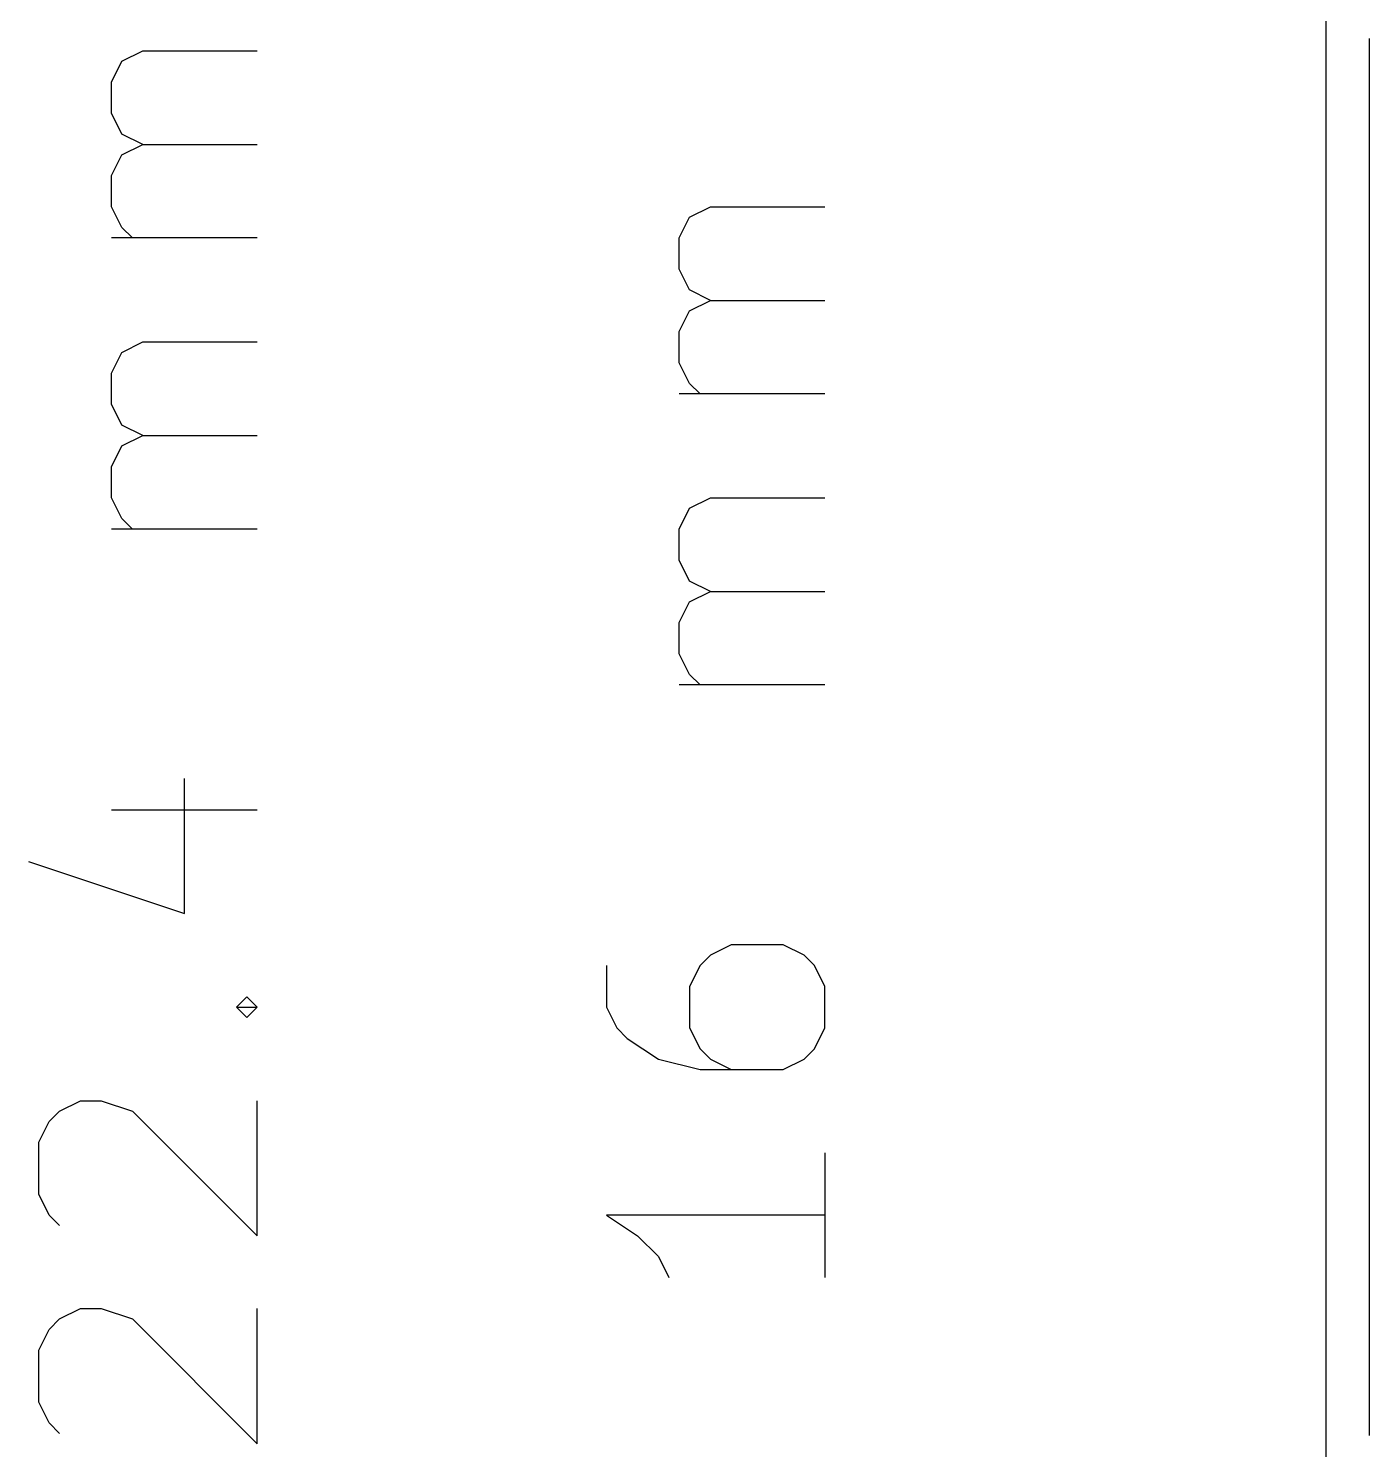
# Model space of a CAD drawing. Extents: x 104.1 to 148.4, y -92 to -61.6.
# Drawn here: x 104.06 to 110.2, y -81.46 to -74.95 of the extents above; entities that cross this region are included whole.
import ezdxf

# ---------------------------------------------------------------- set-up
doc = ezdxf.new("R2010")
doc.units = 0
doc.layers.add('BLACK', color=7, linetype='CONTINUOUS')

msp = doc.modelspace()

# ---------------------------------------------------------------- linework, layer by layer
at = {"layer": 'BLACK', "linetype": 'CONTINUOUS'}
for p, q in [((110, -70.2), (110, -86.2)), ((110.2, -81.4), (110.2, -75)), ((104.485771, -75.104761), (104.581009, -75.057142)), ((104.581009, -75.057142), (105.104819, -75.057142)), ((104.438152, -75.2), (104.485771, -75.104761)), ((104.438152, -75.342857), (104.438152, -75.2)), ((104.485771, -75.438095), (104.438152, -75.342857)), ((104.581009, -75.485714), (104.485771, -75.438095)), ((104.485771, -75.533333), (104.581009, -75.485714)), ((104.581009, -75.485714), (105.104819, -75.485714)), ((104.438152, -75.628571), (104.485771, -75.533333)), ((104.438152, -75.771428), (104.438152, -75.628571)), ((104.485771, -75.866666), (104.438152, -75.771428)), ((107.085771, -75.819046), (107.181009, -75.771427)), ((107.181009, -75.771427), (107.704819, -75.771427)), ((107.038152, -75.914285), (107.085771, -75.819046)), ((105.104819, -75.914285), (104.438152, -75.914285)), ((104.53339, -75.914285), (104.485771, -75.866666)), ((107.038152, -76.057142), (107.038152, -75.914285)), ((107.085771, -76.15238), (107.038152, -76.057142)), ((107.181009, -76.199999), (107.085771, -76.15238)), ((107.085771, -76.247618), (107.181009, -76.199999)), ((107.181009, -76.199999), (107.704819, -76.199999)), ((107.038152, -76.342856), (107.085771, -76.247618)), ((107.038152, -76.485713), (107.038152, -76.342856)), ((104.485771, -76.438094), (104.581009, -76.390475)), ((104.581009, -76.390475), (105.104819, -76.390475)), ((104.438152, -76.533333), (104.485771, -76.438094)), ((107.085771, -76.580951), (107.038152, -76.485713)), ((104.438152, -76.67619), (104.438152, -76.533333)), ((107.704819, -76.62857), (107.038152, -76.62857)), ((107.13339, -76.62857), (107.085771, -76.580951)), ((104.485771, -76.771428), (104.438152, -76.67619)), ((104.581009, -76.819047), (104.485771, -76.771428)), ((104.485771, -76.866666), (104.581009, -76.819047)), ((104.581009, -76.819047), (105.104819, -76.819047)), ((104.438152, -76.961904), (104.485771, -76.866666)), ((104.438152, -77.104761), (104.438152, -76.961904)), ((104.485771, -77.199999), (104.438152, -77.104761)), ((107.085771, -77.152379), (107.181009, -77.10476)), ((107.181009, -77.10476), (107.704819, -77.10476)), ((104.53339, -77.247618), (104.485771, -77.199999)), ((107.038152, -77.247618), (107.085771, -77.152379)), ((105.104819, -77.247618), (104.438152, -77.247618)), ((107.038152, -77.390475), (107.038152, -77.247618)), ((107.085771, -77.485713), (107.038152, -77.390475)), ((107.181009, -77.533332), (107.085771, -77.485713)), ((107.085771, -77.580951), (107.181009, -77.533332)), ((107.181009, -77.533332), (107.704819, -77.533332)), ((107.038152, -77.676189), (107.085771, -77.580951)), ((107.038152, -77.819046), (107.038152, -77.676189)), ((107.085771, -77.914284), (107.038152, -77.819046)), ((107.13339, -77.961903), (107.085771, -77.914284)), ((107.704819, -77.961903), (107.038152, -77.961903)), ((104.771485, -79.009523), (104.771485, -78.390476)), ((104.438152, -78.533333), (105.104819, -78.533333)), ((104.0572, -78.771428), (104.771485, -79.009523)), ((107.276247, -79.15238), (107.181009, -79.199999)), ((107.514342, -79.15238), (107.276247, -79.15238)), ((107.60958, -79.199999), (107.514342, -79.15238)), ((107.181009, -79.199999), (107.13339, -79.247618)), ((107.6572, -79.247618), (107.60958, -79.199999)), ((106.704819, -79.247618), (106.704819, -79.438094)), ((107.13339, -79.247618), (107.085771, -79.342856)), ((107.704819, -79.342856), (107.6572, -79.247618)), ((107.085771, -79.342856), (107.085771, -79.533332)), ((107.704819, -79.533332), (107.704819, -79.342856)), ((105.00958, -79.438094), (105.0572, -79.390475)), ((105.0572, -79.390475), (105.104819, -79.438094)), ((105.0572, -79.485713), (105.00958, -79.438094)), ((105.00958, -79.438094), (105.104819, -79.438094)), ((105.104819, -79.438094), (105.0572, -79.485713)), ((106.704819, -79.438094), (106.752438, -79.533332)), ((106.752438, -79.533332), (106.800057, -79.580951)), ((107.085771, -79.533332), (107.13339, -79.62857)), ((107.6572, -79.62857), (107.704819, -79.533332)), ((106.800057, -79.580951), (106.942914, -79.676189)), ((106.942914, -79.676189), (107.13339, -79.723808)), ((107.13339, -79.62857), (107.181009, -79.676189)), ((107.181009, -79.676189), (107.276247, -79.723808)), ((107.514342, -79.723808), (107.60958, -79.676189)), ((107.60958, -79.676189), (107.6572, -79.62857)), ((107.13339, -79.723808), (107.514342, -79.723808)), ((104.200057, -79.914285), (104.295295, -79.866666)), ((104.295295, -79.866666), (104.390533, -79.866666)), ((104.390533, -79.866666), (104.53339, -79.914285)), ((105.104819, -80.485713), (105.104819, -79.866666)), ((104.152438, -79.961904), (104.200057, -79.914285)), ((104.53339, -79.914285), (105.104819, -80.485713)), ((104.104819, -80.057142), (104.152438, -79.961904)), ((104.104819, -80.295237), (104.104819, -80.057142)), ((107.704819, -80.104761), (107.704819, -80.676189)), ((104.152438, -80.390475), (104.104819, -80.295237)), ((104.200057, -80.438094), (104.152438, -80.390475)), ((107.704819, -80.390475), (106.704819, -80.390475)), ((106.704819, -80.390475), (106.847676, -80.485713)), ((106.847676, -80.485713), (106.942914, -80.580951)), ((106.942914, -80.580951), (106.990533, -80.676189)), ((104.200057, -80.866666), (104.295295, -80.819047)), ((104.295295, -80.819047), (104.390533, -80.819047)), ((104.390533, -80.819047), (104.53339, -80.866666)), ((105.104819, -81.438094), (105.104819, -80.819047)), ((104.104819, -81.009523), (104.152438, -80.914285)), ((104.152438, -80.914285), (104.200057, -80.866666)), ((104.53339, -80.866666), (105.104819, -81.438094)), ((104.104819, -81.247618), (104.104819, -81.009523)), ((104.152438, -81.342856), (104.104819, -81.247618)), ((104.200057, -81.390475), (104.152438, -81.342856))]:
    msp.add_line(p, q, dxfattribs=at)

doc.saveas('drawing.dxf')
